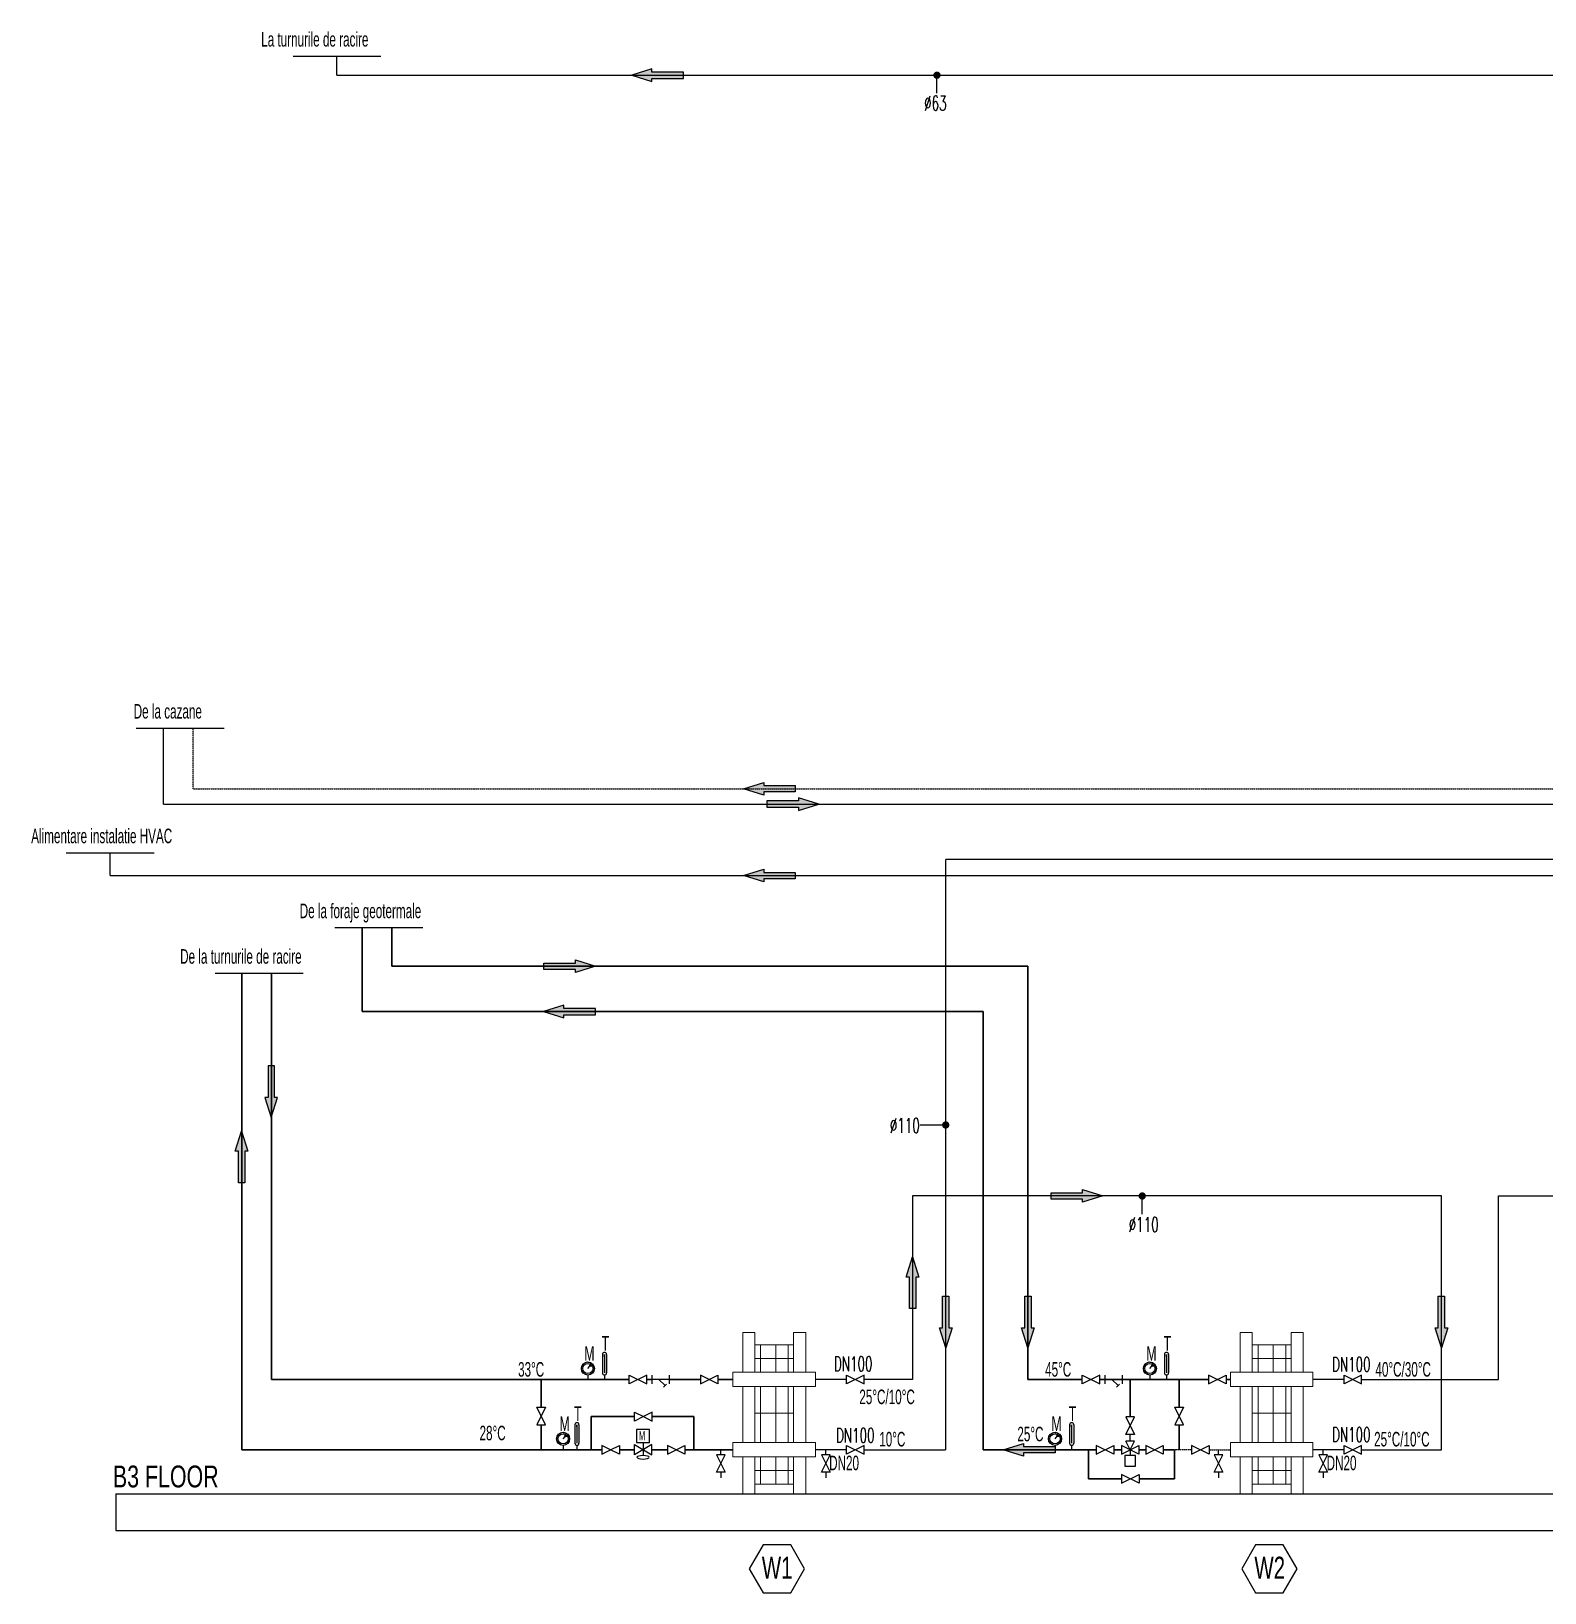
# Model space of a CAD drawing. Header units: inches. Extents: x -213476 to 33124, y -97366 to -68351.
# Drawn here: x -213476 to -205166, y -94996 to -86424 of the extents above; entities that cross this region are included whole.
import ezdxf
from ezdxf.enums import TextEntityAlignment as Align

# ---------------------------------------------------------------- set-up
doc = ezdxf.new("R2010")
doc.units = ezdxf.units.IN
doc.header["$MEASUREMENT"] = 0
doc.set_wipeout_variables(frame=1)
doc.linetypes.add('HIDDEN', pattern=[9.524999999999995, 6.349999999999998, -3.174999999999998])
doc.linetypes.add('SOGUKSU', pattern=[1.125, 0.75, -0.125, 0.125, -0.125])
for name, color, linetype in [('duvar', 3, 'Continuous'), ('KOT', 160, 'Continuous'), ('ok', 7, 'Continuous'), ('SOGUTMA-DAG.', 4, 'Continuous'), ('T-DAĞITIM', 30, 'Continuous'), ('T-ISICİHAZ', 8, 'Continuous'), ('T-NOT', 7, 'Continuous'), ('t-olc', 230, 'Continuous'), ('t-soguk', 161, 'Continuous'), ('t-sprinkler-cap', 7, 'Continuous'), ('t-temiz çap', 7, 'Continuous'), ('T-TOPLAM', 7, 'Continuous'), ('T-TOPLAM-ISITMA', 6, 'Continuous'), ('t-vana', 7, 'Continuous'), ('t-yumuşak su', 7, 'Continuous'), ('t-ısıtma dağıtım', 30, 'Continuous')]:
    doc.layers.add(name, color=color, linetype=linetype)
doc.layers.add('ISICIHAZ', color=1, linetype='Continuous', lineweight=0)
doc.layers.add('t-çap', color=2, linetype='Continuous', true_color=0xffff00)
doc.styles.add('ARIAL', font='wturkce.shx')
doc.styles.add('DOTEXT', font='wturkce.shx', dxfattribs={"width": 0.6, "height": 10})
doc.styles.add('not', font='WTURKCE.SHX', dxfattribs={"width": 0.6, "height": 10})
doc.styles.get("Standard").update_dxf_attribs({"font": 'arial.ttf'})
doc.styles.add('t-sihsemacap', font='txt.shx', dxfattribs={"width": 0.6, "height": 10})
doc.styles.add('t-temiz çap', font='wturkce.shx', dxfattribs={"width": 0.6, "height": 10})
doc.styles.add('T-TOPLAM', font='txt.shx', dxfattribs={"width": 0.6, "height": 10})
doc.linetypes.add('SOGUTMADONUS', pattern='A,1.5,-0.2,["//",Standard,S=0.1,R=0,X=-0.1,Y=-0.05],-0.2', length=1.9)
doc.linetypes.add('SOGUTMAGIDIS', pattern='A,1.5,-0.2,["/",Standard,S=0.1,R=0,X=-0.1,Y=-0.05],-0.1', length=1.8)
doc.linetypes.add('Yumusaksu', pattern='A,1.5,-0.15,["Ys",Standard,S=0.2,R=0,X=-0.05,Y=-0.05],-0.35', length=2)
pattern_1 = [(135, (185315.4768289588, 665508.4639653094), (-0.397747564417433, -0.397747564417433), [])]

# ---------------------------------------------------------------- blocks, each defined once
blk = doc.blocks.new('A$C4DAE4E04')
at = {"layer": 'ISICIHAZ', "color": 1, "linetype": 'Continuous'}
for p, q in [((13.69027345452923, 0), (0, 0)), ((0, 0), (0, -4.157343573053367)), ((13.69027345452923, 3.348855246440507), (13.69027345452923, -24.95417163218372)), ((13.69027345452923, 3.348855246440507), (18.58652380143758, 3.348855246440507)), ((18.58652380143758, -24.95417163218372), (18.58652380143758, 3.348855246440507)), ((37.8123268323252, 0), (18.58652380143758, 0)), ((37.8123268323252, 3.348855246440507), (42.70857717923354, 3.348855246440507)), ((37.8123268323252, 3.348855246440507), (37.8123268323252, -24.95417163218372)), ((42.70857717923354, -24.95417163218372), (42.70857717923354, 3.348855246440507)), ((55.40941960993223, 0), (42.70857717923354, 0)), ((55.40941960993223, -4.157343573053367), (55.40941960993223, 0)), ((13.69027345452923, -4.157343573053367), (0, -4.157343573053367)), ((4.319440396153368, -17.40281151141971), (4.319440396153368, -4.143456550780684)), ((37.8123268323252, -4.157343573053367), (18.58652380143758, -4.157343573053367)), ((55.40941960993223, -4.157343573053367), (42.70857717923354, -4.157343573053367)), ((52.07941023737658, -17.40281151141971), (52.07941023737658, -4.143456550780684)), ((0, -17.44797281257343), (13.69027345452923, -17.44797281257343)), ((0, -17.44797281257343), (0, -21.60518166515976)), ((18.58652380143758, -17.44797281257343), (37.8123268323252, -17.44797281257343)), ((42.70857717923354, -17.44797281257343), (55.40941960993223, -17.44797281257343)), ((55.40941960993223, -21.60518166515976), (55.40941960993223, -17.44797281257343)), ((0, -21.60518166515976), (13.69027345452923, -21.60518166515976)), ((13.69027345452923, -24.95417163218372), (18.58652380143758, -24.95417163218372)), ((18.58652380143758, -21.60518166515976), (37.8123268323252, -21.60518166515976)), ((37.8123268323252, -24.95417163218372), (42.70857717923354, -24.95417163218372)), ((42.70857717923354, -21.60518166515976), (55.40941960993223, -21.60518166515976))]:
    blk.add_line(p, q, dxfattribs=at)
at = {"layer": 'ISICIHAZ', "color": 7, "linetype": 'Continuous'}
for p, q in [((9.0048569253413, -17.44797281257343), (9.0048569253413, -4.157343573053367)), ((27.73886274883989, -17.44797281257343), (27.73886274883989, -4.157343573053367)), ((47.39399370830506, -17.44797281257343), (47.39399370830506, -4.157343573053367)), ((13.69027345452923, -5.988577618030831), (4.319440396153368, -5.988577618030831)), ((13.69027345452923, -10.26972943986766), (4.319440396153368, -10.26972943986766)), ((37.6303012346616, -5.988577618030831), (18.58652380143758, -5.988577618030831)), ((37.6303012346616, -10.26972943986766), (18.58652380143758, -10.26972943986766)), ((42.70857717923354, -5.988577618030831), (52.07941023737658, -5.988577618030831)), ((42.70857717923354, -10.26972943986766), (52.07941023737658, -10.26972943986766)), ((13.69027345452923, -15.49051743932068), (4.319440396153368, -15.49051743932068)), ((37.6303012346616, -15.49051743932068), (18.58652380143758, -15.49051743932068)), ((42.70857717923354, -15.49051743932068), (52.07941023737658, -15.49051743932068))]:
    blk.add_line(p, q, dxfattribs=at)
blk = doc.blocks.new('t-vana')
at = {"color": 7}
blk.add_wipeout([(6.021162284363528, 12.042324568927183), (3.984368390774762e-12, 12.042324568927206), (6.0211622843634816, 1.0952132576476896e-11), (3.938183112950355e-12, 1.0975229698543372e-11), (6.021162284363528, 12.042324568927183), (3.984368390774762e-12, 12.042324568927206)], dxfattribs=at).dxf.layer = 'T-ISICİHAZ'
at = {"layer": 't-vana'}
for p, q in [((6.021162284363527, 12.04232456891623), (0, 12.04232456891623)), ((0, 12.04232456891623), (6.021162284363527, 0)), ((0, 0), (6.021162284363527, 12.04232456891623)), ((6.021162284363527, 0), (0, 0))]:
    blk.add_line(p, q, dxfattribs=at)
blk = doc.blocks.new('A$C12F96355')
at = {"layer": 'ok', "ltscale": 100}
blk.add_hatch(color=256, dxfattribs=at).paths.add_polyline_path([(-16.435489900643, 1), (-16.435489900643, -0.9999999999126883), (-6.4193074326904, -0.999999999970896), (-6.4193074326904, -2.01010607383796), (-2.91038e-11, 8.73115e-11), (-6.4193074326904, 2.010106073867063), (-6.4193074326904, 1)])
blk.add_lwpolyline([(-6.4193074326904, -0.999999999970896), (-16.435489900643, -0.999999999970896), (-16.435489900643, 1), (-6.4193074326904, 1), (-6.4193074326904, 2.010106073867063), (-2.91038e-11, 8.73115e-11), (-6.4193074326904, -2.01010607383796), (-6.4193074326904, -0.999999999970896), (-16.435489900643, -0.9999999999126883)], dxfattribs=at)
blk = doc.blocks.new('IVN80')
at = {"layer": 'T-TOPLAM-ISITMA', "color": 132}
for p, q in [((-3.010581142183582, 6.02116228446539), (3.010581142179944, 6.02116228446539)), ((-1.818989403545856e-12, 7.275957614183426e-12), (-3.010581142183582, 6.02116228446539)), ((-1.818989403545856e-12, 7.275957614183426e-12), (-3.010581142183582, -6.021162284450838)), ((3.010581142179944, 6.02116228446539), (-1.818989403545856e-12, 7.275957614183426e-12)), ((3.010581142179944, -6.021162284450838), (-1.818989403545856e-12, 7.275957614183426e-12)), ((-3.010581142183582, -6.021162284450838), (3.010581142179944, -6.021162284450838))]:
    blk.add_line(p, q, dxfattribs=at)
blk = doc.blocks.new('KOMV65')
at = {"layer": 't-vana', "color": 7}
for p, q in [((-5.976562499861757, 3.51562499969441), (5.976562499847205, -3.51562499969441)), ((-5.976562499861757, -3.51562499969441), (-5.976562499861757, 3.51562499969441)), ((5.976562499847205, 3.51562499969441), (-5.976562499861757, -3.51562499969441)), ((8.36735125631094e-10, 5.069869844366622), (8.36735125631094e-10, -3.986439795386104)), ((5.976562499847205, -3.51562499969441), (5.976562499847205, 3.51562499969441))]:
    blk.add_line(p, q, dxfattribs=at)
blk.add_lwpolyline([(4.42389886444289, 13.9176675721028), (-4.423898863584327, 13.9176675721028), (-4.423898863584327, 5.069869844366622), (4.42389886444289, 5.069869844366622)], close=True, dxfattribs=at)
at = {"layer": 't-vana', "color": 7, "extrusion": (0, 0, -1)}
blk.add_ellipse((-0.03411360221070936, -5.190619431014056), major_axis=(4.216702318874013, 8.142288218731306e-12), ratio=0.2855831294783344, dxfattribs=at)
at = {"layer": 't-vana', "color": 7, "style": 'not', "text_generation_flag": 4, "width": 0.5999999999985448}
blk.add_text('M', height=6.25, rotation=180, dxfattribs=at).set_placement((1.46847114245611, 6.559927470261755))
blk = doc.blocks.new('IVN65')
at = {"layer": 'T-TOPLAM-ISITMA', "color": 132}
for p, q in [((-3.010581142174487, 6.021162284458114), (3.010581142189039, 6.021162284458114)), ((7.275957614183426e-12, 0), (-3.010581142174487, 6.021162284458114)), ((7.275957614183426e-12, 0), (-3.010581142174487, -6.021162284458114)), ((3.010581142189039, 6.021162284458114), (7.275957614183426e-12, 0)), ((3.010581142189039, -6.021162284458114), (7.275957614183426e-12, 0)), ((-3.010581142174487, -6.021162284458114), (3.010581142189039, -6.021162284458114))]:
    blk.add_line(p, q, dxfattribs=at)
blk = doc.blocks.new('MAN')
at = {"layer": 'T-ISICİHAZ'}
h = blk.add_hatch(dxfattribs=at)
h.set_pattern_fill('ANSI31', scale=0.5625, angle=90, style=0)
h.set_pattern_definition([(135, (0, 0), (-0.04971844555217913, -0.04971844555217912), [])])
h.paths.add_polyline_path([(2.214534024008572, 2.710981694210204), (2.173327106399483, 1.4778506924049), (1.593877764883473, 1.951188555482076)])
h.paths.add_polyline_path([(2.214534024008572, 2.710981694210204), (1.593877764883473, 1.951188555482076), (1.014428423367463, 2.424526418559253)])
at = {"layer": 'T-ISICİHAZ', "color": 7}
for p, q in [((-9.094947017729282e-13, -1.455191522836685e-11), (1.593877764883473, 1.951188555482076)), ((2.214534024008572, 2.710981694210204), (1.014428423367463, 2.424526418559253)), ((2.173327106399483, 1.4778506924049), (1.014428423367463, 2.424526418559253)), ((2.214534024008572, 2.710981694210204), (2.173327106399483, 1.4778506924049)), ((-9.094947017729282e-13, -4.5), (-9.094947017729282e-13, -7.46757633620291))]:
    blk.add_line(p, q, dxfattribs=at)
for radius in [4.5, 3.500511775459561]:
    blk.add_circle((-9.094947017729282e-13, 0), radius, dxfattribs=at)
at = {"layer": 'T-TOPLAM', "color": 7}
for p, q in [((-4.000255887746789, 0), (-4.500000000000909, 0)), ((-3.654415595695355, 1.627050651208265), (-4.110954559409038, 1.830314893828472)), ((-2.67669364780977, 2.972769463522127), (-3.011087728665188, 3.344151714598411)), ((-1.236147051212356, 3.804469428810989), (-1.390576474718728, 4.279754323273664)), ((0.4181406005509416, 3.978342067392077), (0.4703780845729852, 4.47534852908575)), ((2.000127943755615, 3.464323220367078), (2.249999999882675, 3.897114316991065)), ((3.236274994908854, 2.351291416169261), (3.640576474484078, 2.64503363527183)), ((3.912840698786567, 0.8316999653179664), (4.401664203148357, 0.9356026086752536)), ((-3.654415595695355, -1.627050651193713), (-4.110954559409038, -1.83031489381392)), ((-2.67669364780977, -2.972769463522127), (-3.011087728665188, -3.344151714583859)), ((2.000127943755615, -3.464323220367078), (2.249999999882675, -3.897114316961961)), ((3.236274994850646, -2.351291416183813), (3.640576474484078, -2.645033635286381)), ((3.912840698844775, -0.8316999653034145), (4.401664203148357, -0.9356026086607017))]:
    blk.add_line(p, q, dxfattribs=at)
at = {"layer": 'T-ISICİHAZ', "color": 7, "width": 0.6}
blk.add_text('M', height=10, dxfattribs=at).set_placement((-2.436968013761543, 5.357366436015582))
blk = doc.blocks.new('TER')
at = {"layer": 'T-ISICİHAZ', "color": 7}
for p, q in [((-1.395853149239429, 6.357086344520212), (-1.395853149239429, -6.357086344520212)), ((-4.547473508864641e-13, 6.357086344520212), (-4.547473508864641e-13, -6.357086344520212)), ((0.0004498347402659419, 6.272325109384838), (-4.547473508864641e-13, 6.27231707975443)), ((0.0004498347402659419, 4.969121933027054), (0.0004498347402659419, 6.272325109384838)), ((1.395853149354934, 6.357086344520212), (1.395853149354934, -6.357086344520212)), ((-0.00979274703468036, -7.752905142391683), (-0.009792747092888021, -10.80702337443654))]:
    blk.add_line(p, q, dxfattribs=at)
for centre, start, end in [((-4.547473508864641e-13, 6.357086344520212), 0, 180), ((-4.547473508864641e-13, -6.357086344520212), 180, 0)]:
    blk.add_arc(centre, 1.395853149297182, start, end, dxfattribs=at)
at = {"layer": 'T-ISICİHAZ', "color": 7, "width": 0.6}
blk.add_text('T', height=10, dxfattribs=at).set_placement((-1.970875050640188, 9.01635922958667))

msp = doc.modelspace()

# ---------------------------------------------------------------- hatches: boundary and pattern name
at = {"layer": 'T-ISICİHAZ'}
h = msp.add_hatch(dxfattribs=at)
h.set_pattern_fill('ANSI31', scale=4.5, angle=90, style=0)
h.set_pattern_definition([(135, (186207.9768289588, 665508.4639653094), (-0.397747564417433, -0.397747564417433), [])])
h.paths.add_polyline_path([(-210401.8758420976, -93743.80910006666), (-210402.2054974385, -93753.67414808122), (-210406.8410921706, -93749.88744517637)])
h.paths.add_polyline_path([(-210401.8758420976, -93743.80910006666), (-210406.8410921706, -93749.88744517637), (-210411.4766869028, -93746.10074227198)])
h = msp.add_hatch(dxfattribs=at)
h.set_pattern_fill('ANSI31', scale=4.5, angle=90, style=0)
h.set_pattern_definition(pattern_1)
h.paths.add_polyline_path([(-207316.573856005, -93743.80910006666), (-207316.9035113459, -93753.67414808122), (-207321.539106078, -93749.88744517637)])
h.paths.add_polyline_path([(-207316.573856005, -93743.80910006666), (-207321.539106078, -93749.88744517637), (-207326.1747008101, -93746.10074227198)])
h = msp.add_hatch(dxfattribs=at)
h.set_pattern_fill('ANSI31', scale=4.5, angle=90, style=0)
h.set_pattern_definition(pattern_1)
h.paths.add_polyline_path([(-207837.5327014588, -94129.76195411012), (-207837.8623567997, -94139.62700212467), (-207842.4979515318, -94135.84029921982)])
h.paths.add_polyline_path([(-207837.5327014588, -94129.76195411012), (-207842.4979515318, -94135.84029921982), (-207847.1335462639, -94132.05359631544)])

# ---------------------------------------------------------------- linework, layer by layer
at = {"layer": 'duvar', "color": 3, "lineweight": -3}
for p, q in [((-213010.6687218299, -94453.57390002103), (-213010.6687218299, -94653.57390002103)), ((-213010.6687218299, -94453.573900021), (-13803.27332735228, -94453.57390002089)), ((-213010.6687218299, -94653.57390002115), (-13803.27332735227, -94653.57390002173))]:
    msp.add_line(p, q, dxfattribs=at)
at = {"layer": 'SOGUTMA-DAG.', "color": 6, "linetype": 'SOGUTMADONUS', "lineweight": 30}
for p, q in [((-211659.2675330362, -91805.80661815661), (-211659.2675330362, -91346.99999999997)), ((-212320.2675330362, -94211.19041835458), (-212320.2675330362, -91596.99999999997)), ((-211659.2675330362, -91805.80661815661), (-208250.0550746728, -91805.80661815661)), ((-208250.0550746728, -94211.19041835458), (-208250.0550746728, -91805.80661815661)), ((-209973.7129583375, -93825.23756430985), (-209801.9681843329, -93825.23756430985)), ((-207192.1076189867, -93825.23756430985), (-207150.7155236483, -93825.23756430985)), ((-210400.9248557925, -94211.19041835458), (-210400.9248557925, -94029.37958591839)), ((-210163.174231703, -94029.37958591839), (-210400.9248557925, -94029.37958591839)), ((-209837.746292967, -94029.37958591839), (-210066.8356351509, -94029.37958591839)), ((-209837.746292967, -94211.19041835458), (-209837.746292967, -94029.37958591839)), ((-210342.8690886168, -94211.19041835458), (-212320.2675330362, -94211.19041835458)), ((-210246.5304920647, -94211.19041835458), (-210164.4254859701, -94211.19041835458)), ((-210068.800485972, -94211.19041835458), (-209983.1984489054, -94211.19041835458)), ((-207671.6279389586, -94211.19041835458), (-208250.0550746728, -94211.19041835458)), ((-207671.6279389586, -94211.19041835342), (-207671.6279389586, -94370.82937536773)), ((-207490.6621188706, -94211.19041835458), (-207532.054214209, -94211.19041835458)), ((-207357.3430822759, -94211.19041835458), (-207394.3235223193, -94211.19041835458)), ((-207199.6581116347, -94370.82937536773), (-207199.6581116347, -94211.19041835458)), ((-207671.6279389586, -94370.82937536773), (-207493.5286120874, -94370.82937536773)), ((-207393.5286120874, -94370.82937536773), (-207199.6581116347, -94370.82937536773))]:
    msp.add_line(p, q, dxfattribs=at)
at = {"layer": 'SOGUTMA-DAG.', "color": 6, "linetype": 'SOGUTMAGIDIS', "lineweight": 30}
for p, q in [((-211495.7478556541, -91557.48707750358), (-211495.7478556541, -91346.99999999999)), ((-212156.7478556541, -93825.23756430985), (-212156.7478556541, -91596.99999999997)), ((-211495.7478556541, -91557.4870775036), (-208003.6198897208, -91557.48707750358)), ((-208003.6198897208, -93825.23756430985), (-208003.6198897208, -91557.48707750358)), ((-210192.987418181, -93825.23756430985), (-212156.7478556541, -93825.23756430985)), ((-210675.570040132, -93825.23756430985), (-210675.570040132, -94211.19041835342)), ((-206892.1343440271, -93825.23756430985), (-208003.6198897208, -93825.23756430985)), ((-207173.1289034564, -93825.23756430985), (-207173.1289034564, -94211.19041835342))]:
    msp.add_line(p, q, dxfattribs=at)
at = {"layer": 'T-DAĞITIM', "ltscale": 0.05}
for q in [(-212749.7183777468, -90251.25646124817), (-169772.4897566549, -90667.02933517445)]:
    msp.add_line((-212749.7183777468, -90667.0691511361), q, dxfattribs=at)
at = {"layer": 'T-DAĞITIM', "linetype": 'HIDDEN', "lineweight": -3, "ltscale": 0.05}
for q in [(-212586.1987003647, -90251.25646124818), (-169772.4897566549, -90582.97602147341)]:
    msp.add_line((-212586.1987003647, -90582.97602147341), q, dxfattribs=at)
at = {"layer": 'T-DAĞITIM', "color": 6, "ltscale": 0.05}
for p, q in [((-205733.937335507, -92818.21253260388), (-208637.0665191208, -92818.21253260388)), ((-208637.0665191208, -92818.21253260388), (-208637.0665191208, -93825.23756430985)), ((-205733.9373355071, -94211.19041835458), (-205733.9373355071, -92818.21253260388)), ((-205419.6941960364, -93825.23756430985), (-205419.6941960364, -92818.21253260388)), ((-208999.3263948034, -93825.23756430985), (-209170.2609396504, -93825.23756430985)), ((-206268.3513691221, -93825.23756430985), (-206439.2859139691, -93825.23756430985))]:
    msp.add_line(p, q, dxfattribs=at)
at = {"layer": 'T-DAĞITIM', "ltscale": 0.1}
msp.add_line((-207442.492820595, -94164.24180016154), (-207442.492820595, -94127.16284190305), dxfattribs=at)
at = {"layer": 'T-DAĞITIM', "color": 6, "linetype": 'HIDDEN', "lineweight": -3, "ltscale": 0.05}
msp.add_line((-207106.0762755668, -94211.19041835458), (-207199.6581116347, -94211.19041835458), dxfattribs=at)
at = {"layer": 'T-DAĞITIM', "color": 6, "ltscale": 0.05}
msp.add_lwpolyline([(-205419.6941960364, -92818.21253260388), (-202013.3716918188, -92818.21253260388)], dxfattribs=at)
at = {"layer": 'T-ISICİHAZ', "color": 7}
for p, q in [((-210339.4258134602, -93687.92468655843), (-210339.4258134602, -93789.63806807098)), ((-210328.2589882663, -93687.92468655843), (-210328.2589882663, -93789.63806807098)), ((-210328.2553895884, -93688.60277643928), (-210328.2589882663, -93688.60284067632)), ((-210328.2553895884, -93699.02840185014), (-210328.2553895884, -93688.60277643928)), ((-210317.0921630714, -93687.92468655843), (-210317.0921630714, -93789.63806807098)), ((-207254.1238273676, -93687.92468655843), (-207254.1238273676, -93789.63806807098)), ((-207242.9570021736, -93687.92468655843), (-207242.9570021736, -93789.63806807098)), ((-207242.9534034957, -93688.60277643928), (-207242.9570021736, -93688.60284067632)), ((-207242.9534034957, -93699.02840185014), (-207242.9534034957, -93688.60277643928)), ((-207231.7901769788, -93687.92468655843), (-207231.7901769788, -93789.63806807098)), ((-210419.5921142906, -93765.49695362046), (-210401.8758420976, -93743.80910006666)), ((-210401.8758420976, -93743.80910006666), (-210411.4766869028, -93746.10074227198)), ((-210402.2054974385, -93753.67414808122), (-210411.4766869028, -93746.10074227198)), ((-210401.8758420976, -93743.80910006666), (-210402.2054974385, -93753.67414808122)), ((-207334.290128198, -93765.49695362046), (-207316.573856005, -93743.80910006666)), ((-207316.573856005, -93743.80910006666), (-207326.1747008101, -93746.10074227198)), ((-207316.9035113459, -93753.67414808122), (-207326.1747008101, -93746.10074227198)), ((-207316.573856005, -93743.80910006666), (-207316.9035113459, -93753.67414808122)), ((-210419.5921142906, -93801.49695362046), (-210419.5921142906, -93825.23756430985)), ((-210328.337330243, -93800.80461845396), (-210328.337330243, -93825.23756430985)), ((-207334.290128198, -93801.49695362046), (-207334.290128198, -93825.23756430985)), ((-207243.0353441504, -93800.80461845396), (-207243.0353441504, -93825.23756430985)), ((-207775.0826728214, -94073.87754060188), (-207775.0826728214, -94175.59092211444)), ((-207763.9158476274, -94073.87754060188), (-207763.9158476274, -94175.59092211444)), ((-207763.9122489495, -94074.55563048273), (-207763.9158476274, -94074.55569471978)), ((-207763.9122489495, -94084.9812558936), (-207763.9122489495, -94074.55563048273)), ((-207752.7490224326, -94073.87754060188), (-207752.7490224326, -94175.59092211444)), ((-207855.2489736518, -94151.44980766391), (-207837.5327014588, -94129.76195411012)), ((-207855.2489736518, -94187.44980766391), (-207855.2489736518, -94211.1904183533)), ((-207837.5327014588, -94129.76195411012), (-207847.1335462639, -94132.05359631544)), ((-207837.8623567997, -94139.62700212467), (-207847.1335462639, -94132.05359631544)), ((-207837.5327014588, -94129.76195411012), (-207837.8623567997, -94139.62700212467)), ((-207763.9941896042, -94186.75747249741), (-207763.9941896042, -94211.1904183533)), ((-209689.1961567633, -94238.51828101592), (-209689.1961567633, -94211.19041835458)), ((-209113.8000300052, -94238.51828101592), (-209113.8000300052, -94211.19041835458)), ((-206958.221131082, -94238.51828101592), (-206958.221131082, -94211.19041835458)), ((-206382.825004324, -94238.51828101592), (-206382.825004324, -94211.19041835458)), ((-209689.1961567633, -94334.85687756713), (-209689.1961567633, -94366.11264860712)), ((-209113.8000300052, -94334.85687756713), (-209113.8000300052, -94366.11264860712)), ((-206958.221131082, -94334.85687756713), (-206958.221131082, -94366.11264860712)), ((-206382.825004324, -94334.85687756713), (-206382.825004324, -94366.11264860712))]:
    msp.add_line(p, q, dxfattribs=at)
at = {"layer": 'T-ISICİHAZ', "color": 4}
for points in [[(-209458.0024734774, -94996.2745906167), (-209306.3321590453, -94996.2745906167), (-209230.4970018297, -94864.92424531898), (-209306.3321590453, -94733.57390002173), (-209458.0024734774, -94733.57390002173), (-209533.837630693, -94864.92424531898)], [(-206753.8349079121, -94996.2745906167), (-206602.16459348, -94996.2745906167), (-206526.3294362644, -94864.92424531898), (-206602.16459348, -94733.57390002173), (-206753.8349079121, -94733.57390002173), (-206829.6700651277, -94864.92424531898)]]:
    msp.add_lwpolyline(points, close=True, dxfattribs=at)
at = {"layer": 'T-ISICİHAZ', "color": 7}
for centre, radius in [((-210419.5921142906, -93765.49695362046), 36), ((-210419.5921142906, -93765.49695362046), 28.00409420367649), ((-207334.290128198, -93765.49695362046), 36), ((-207334.290128198, -93765.49695362046), 28.00409420367649), ((-207855.2489736518, -94151.44980766391), 36), ((-207855.2489736518, -94151.44980766391), 28.00409420367649)]:
    msp.add_circle(centre, radius, dxfattribs=at)
for centre, start, end in [((-210328.2589882663, -93687.92468655843), 0, 180), ((-207242.9570021736, -93687.92468655843), 0, 180), ((-210328.2589882663, -93789.63806807098), 180, 0), ((-207242.9570021736, -93789.63806807098), 180, 0), ((-207763.9158476274, -94073.87754060188), 0, 180), ((-207763.9158476274, -94175.59092211444), 180, 0)]:
    msp.add_arc(centre, 11.16682519437745, start, end, dxfattribs=at)
at = {"layer": 't-olc', "color": 7}
for p, q in [((-211555.5780717301, -86562.5), (-212038.4624113853, -86562.5)), ((-212416.508674883, -90251.25646124818), (-212899.3930145382, -90251.25646124818)), ((-212800.1685789336, -90935.5), (-213283.0529185887, -90935.5)), ((-211326.0578301724, -91346.99999999997), (-211808.9421698276, -91346.99999999997)), ((-211982.5578301724, -91596.99999999997), (-212465.4421698276, -91596.99999999997))]:
    msp.add_line(p, q, dxfattribs=at)
at = {"layer": 't-soguk', "linetype": 'SOGUKSU'}
for p, q in [((-169772.4897566549, -90970.32218063634), (-208455.2740670156, -90970.28752339864)), ((-208455.2740670156, -94211.19041835458), (-208455.2740670156, -90970.28752339864)), ((-208999.3263948034, -94211.19041835458), (-209170.2609396504, -94211.19041835458))]:
    msp.add_line(p, q, dxfattribs=at)
at = {"layer": 't-sprinkler-cap', "color": 7}
msp.add_line((-206268.3513691221, -94211.19041835458), (-206439.2859139691, -94211.19041835458), dxfattribs=at)
at = {"layer": 't-temiz çap', "color": 7}
for p, q in [((-208595.8076916532, -92428.43527582288), (-208455.2740670156, -92428.43527582288)), ((-207376.4834523101, -92917.29447307391), (-207376.4834523101, -92818.21253260388))]:
    msp.add_line(p, q, dxfattribs=at)
at = {"layer": 't-temiz çap', "color": 7, "const_width": 20}
for points in [[(-208465.2740670156, -92428.43527582288, 1), (-208445.2740670156, -92428.43527582288, 1)], [(-207386.4834523101, -92818.21253260388, 1), (-207366.4834523101, -92818.21253260388, 1)]]:
    msp.add_lwpolyline(points, format="xyb", close=True, dxfattribs=at)
at = {"layer": 'T-TOPLAM', "color": 7}
for p, q in [((-210451.5941613926, -93765.49695362046), (-210455.5921142906, -93765.49695362046)), ((-210448.8274390562, -93752.48054841103), (-210452.4797507659, -93750.85443447006)), ((-210441.0056634726, -93741.71479791251), (-210443.6808161199, -93738.74373990379)), ((-210429.4812907003, -93735.0611981902), (-210430.7167260884, -93731.2589190345)), ((-210416.2469894862, -93733.67021708132), (-210415.8290896131, -93729.69416538754)), ((-210403.5910907401, -93737.78236785752), (-210401.5921142916, -93734.32003908453)), ((-210393.7019143314, -93746.68662229122), (-210390.4675024938, -93744.3366845384)), ((-210388.2893886999, -93758.84335389768), (-210384.3788006654, -93758.01213275117)), ((-210388.2893886999, -93772.15055334277), (-210384.3788006645, -93772.98177448974)), ((-207366.2921753, -93765.49695362046), (-207370.290128198, -93765.49695362046)), ((-207363.5254529635, -93752.48054841103), (-207367.1777646733, -93750.85443447006)), ((-207355.70367738, -93741.71479791251), (-207358.3788300273, -93738.74373990379)), ((-207344.1793046077, -93735.0611981902), (-207345.4147399957, -93731.2589190345)), ((-207330.9450033936, -93733.67021708132), (-207330.5271035205, -93729.69416538754)), ((-207318.2891046475, -93737.78236785752), (-207316.2901281989, -93734.32003908453)), ((-207308.3999282387, -93746.68662229122), (-207305.1655164012, -93744.3366845384)), ((-207302.9874026072, -93758.84335389768), (-207299.0768145728, -93758.01213275117)), ((-207302.9874026072, -93772.15055334277), (-207299.0768145719, -93772.98177448974)), ((-210448.8274390562, -93778.51335882989), (-210452.4797507659, -93780.13947277085)), ((-210441.0056634726, -93789.2791093284), (-210443.6808161199, -93792.25016733713)), ((-210429.4812907003, -93795.93270905118), (-210430.7167260884, -93799.73498820642)), ((-210416.2469894862, -93797.3236901596), (-210415.8290896131, -93801.29974185338)), ((-210403.5910907401, -93793.2115393834), (-210401.5921142916, -93796.67386815639)), ((-210393.7019143314, -93784.3072849497), (-210390.4675024938, -93786.65722270252)), ((-207363.5254529635, -93778.51335882989), (-207367.1777646733, -93780.13947277085)), ((-207355.70367738, -93789.2791093284), (-207358.3788300273, -93792.25016733713)), ((-207344.1793046077, -93795.93270905118), (-207345.4147399957, -93799.73498820642)), ((-207330.9450033936, -93797.3236901596), (-207330.5271035205, -93801.29974185338)), ((-207318.2891046475, -93793.2115393834), (-207316.2901281989, -93796.67386815639)), ((-207308.3999282387, -93784.3072849497), (-207305.1655164012, -93786.65722270252)), ((-207865.1381500615, -94121.01405223366), (-207866.3735854495, -94117.21177307796)), ((-207851.9038488474, -94119.62307112478), (-207851.4859489743, -94115.647019431)), ((-207887.2510207538, -94151.44980766391), (-207891.2489736518, -94151.44980766391)), ((-207884.4842984173, -94138.43340245448), (-207888.1366101271, -94136.80728851352)), ((-207884.4842984173, -94164.46621287335), (-207888.1366101271, -94166.09232681431)), ((-207876.6625228338, -94127.66765195597), (-207879.3376754811, -94124.69659394724)), ((-207876.6625228338, -94175.23196337186), (-207879.3376754811, -94178.20302138058)), ((-207865.1381500615, -94181.88556309463), (-207866.3735854495, -94185.68784224987)), ((-207851.9038488474, -94183.27654420305), (-207851.4859489743, -94187.25259589683)), ((-207839.2479501013, -94123.73522190098), (-207837.2489736527, -94120.27289312799)), ((-207839.2479501013, -94179.16439342685), (-207837.2489736527, -94182.62672219984)), ((-207829.3587736925, -94132.63947633468), (-207826.124361855, -94130.28953858186)), ((-207829.3587736925, -94170.26013899315), (-207826.124361855, -94172.61007674597)), ((-207823.946248061, -94144.79620794114), (-207820.0356600266, -94143.96498679463)), ((-207823.946248061, -94158.10340738622), (-207820.0356600257, -94158.9346285332))]:
    msp.add_line(p, q, dxfattribs=at)
at = {"layer": 't-vana'}
for p, q in [((-210029.9148726023, -93825.23756430985), (-209996.2218810453, -93858.93055586645)), ((-210004.6451289344, -93867.35380375606), (-209987.7986331556, -93850.50730797776)), ((-209973.7129583375, -93801.41302150057), (-209973.7129583375, -93849.06210711913)), ((-207542.6780812974, -93825.23756430985), (-207508.9850897404, -93858.93055586645)), ((-207517.4083376295, -93867.35380375606), (-207500.5618418508, -93850.50730797776)), ((-207486.4761670326, -93801.41302150057), (-207486.4761670326, -93849.06210711913))]:
    msp.add_line(p, q, dxfattribs=at)
at = {"layer": 't-yumuşak su', "color": 52, "linetype": 'Yumusaksu', "ltscale": 0.7}
for p, q in [((-211797.0202415577, -86665.83672855375), (-211797.0202415577, -86562.50000000001)), ((-211797.0202415576, -86665.83672855387, -0.001414718360745232), (-138070.3132600326, -86665.83672855387, -0.001414718360745232)), ((-213041.6107487612, -91059.58911684493), (-213041.6107487612, -90935.5)), ((-213041.6107487612, -91059.58911684493), (-169772.4897566549, -91059.59265360248))]:
    msp.add_line(p, q, dxfattribs=at)
at = {"layer": 't-çap', "color": 7}
msp.add_line((-208503.2412505351, -86764.98384917295), (-208503.2412505351, -86665.83672855387), dxfattribs=at)
at = {"layer": 't-çap', "color": 7, "const_width": 20}
msp.add_lwpolyline([(-208513.2412505351, -86665.83672855387, 1), (-208493.2412505351, -86665.83672855387, 1)], format="xyb", close=True, dxfattribs=at)

# ---------------------------------------------------------------- block references
at = {"layer": 'ok', "color": 0, "ltscale": 100, "yscale": 17.27999999979511}
for p, xscale, zscale in [((-210178.8253752716, -86665.83672855527, -0.001414718360745232), -17.28000000026077, 17.28), ((-210376.9547401603, -91557.4870775036), 17.27999999979511, 17.27999999979511), ((-210662.5521096847, -91805.82293549359), -17.27999999979511, 17.28), ((-207592.7198802866, -92818.2125326054), 17.27999999979511, 17.27999999979511)]:
    msp.add_blockref('A$C12F96355', p, dxfattribs=dict(at, xscale=xscale, zscale=zscale))
for p, xscale, zscale, rotation in [((-209565.0234753535, -90582.97602147341), 17.27999999979511, 17.27999999979511, 180), ((-209152.4261058291, -90667.04950116039), -17.27999999979511, 17.28, 180), ((-209565.0235143112, -91059.58940101633), 17.27999999979511, 17.27999999979511, 180), ((-212157.5790109888, -92387.69170325203), -17.27999999979511, 17.28, 89.99999999999993), ((-212321.0986883724, -92461.91976027796), 17.27999999979511, 17.27999999979511, 89.99999999999999), ((-208637.0665191208, -93152.63875996263), 17.27999999979511, 17.27999999979511, 89.99999999999999), ((-208455.2740670156, -93652.63875996252), 17.27999999979511, 17.27999999979511, 270), ((-208003.6198897208, -93652.63875996252), 17.27999999979511, 17.27999999979511, 270), ((-205733.9373355101, -93652.63875996252), 17.27999999979511, 17.27999999979511, 270), ((-208139.2542391315, -94211.19041835307), 17.27999999979511, 17.27999999979511, 180)]:
    msp.add_blockref('A$C12F96355', p, dxfattribs=dict(at, xscale=xscale, zscale=zscale, rotation=rotation))
at = {"layer": 'T-DAĞITIM', "xscale": 16, "yscale": 16, "zscale": 16, "rotation": 270}
for p in [(-209223.8426235934, -93567.02318626211), (-206492.8675979121, -93567.02318626211)]:
    msp.add_blockref('A$C4DAE4E04', p, dxfattribs=at)
at = {"layer": 't-ısıtma dağıtım', "color": 230, "lineweight": -3, "xscale": 8, "yscale": 8, "zscale": 8}
for name, p in [('MAN', (-210555.8265014278, -94151.44980766659)), ('TER', (-210479.6820495088, -94124.73423135921)), ('KOMV65', (-210116.6129859699, -94211.19041835458))]:
    msp.add_blockref(name, p, dxfattribs=at)
for name, p, rotation in [('IVN80', (-210115.0049334265, -94029.37958591839), 90), ('IVN65', (-210294.6997903403, -94211.19041835458), 270), ('IVN65', (-209935.0291506288, -94211.19041835458), 270)]:
    msp.add_blockref(name, p, dxfattribs=dict(at, rotation=rotation))

# ---------------------------------------------------------------- texts
at = {"layer": 'KOT', "color": 1, "width": 0.7}
msp.add_text('B3 FLOOR', height=120, dxfattribs=at).set_placement((-213027.2212183781, -94417.97523258941))
at = {"layer": 'T-ISICİHAZ', "color": 7, "width": 0.6}
for s, p in [('T', (-210344.0259886714, -93666.6505034779)), ('T', (-207258.7240025788, -93666.6505034779)), ('M', (-210439.0878583998, -93722.63802213257)), ('M', (-207353.7858723071, -93722.63802213257)), ('M', (-207874.7447177609, -94108.59087617602)), ('T', (-207779.6828480326, -94052.60335752135))]:
    msp.add_text(s, height=80, dxfattribs=at).set_placement(p)
at = {"layer": 'T-ISICİHAZ', "color": 7, "style": 'ARIAL', "width": 0.7}
for s, p in [('W1', (-209380.5594228377, -94918.39703313971)), ('W2', (-206676.3918572724, -94918.39703313971))]:
    msp.add_text(s, height=120, dxfattribs=at).set_placement(p, align=Align.CENTER)
at = {"layer": 'T-NOT', "color": 7, "style": 'DOTEXT', "width": 0.6}
for s, p in [('La turnurile de racire', (-212213.1856547872, -86508.71065515903)), ('De la cazane', (-212913.1162579402, -90197.4671164072)), ('Alimentare instalatie HVAC', (-213475.7761619907, -90881.71065515903)), ('De la foraje geotermale', (-212001.6654132296, -91293.210655159)), ('De la turnurile de racire', (-212658.1654132296, -91543.210655159))]:
    msp.add_text(s, height=80, dxfattribs=at).set_placement(p)
at = {"layer": 'T-NOT', "color": 6, "style": 'not', "width": 0.6}
for s, p in [('33%%DC', (-210802.9831010945, -93809.90455241583)), ('45%%DC', (-207909.4567005289, -93809.90455241583)), ('40%%DC/30%%DC', (-206096.1753302382, -93809.90455241583)), ('28%%DC', (-211014.5425845506, -94159.40087033552)), ('10%%DC', (-208820.1535200484, -94193.22221137106)), ('25%%DC', (-208061.8885559774, -94164.93389046169)), ('25%%DC/10%%DC', (-206103.308082834, -94193.22221137106))]:
    msp.add_text(s, height=80, dxfattribs=at).set_placement(p)
at = {"layer": 't-temiz çap', "color": 7, "ltscale": 0.5, "style": 't-sihsemacap', "width": 0.6}
msp.add_text('%%C63', height=80, dxfattribs=at).set_placement((-208573.6940274969, -86818.8315263869), align=Align.MIDDLE_LEFT)
at = {"layer": 't-temiz çap', "color": 7, "style": 'T-TOPLAM', "width": 0.6}
for p in [(-208761.9774263763, -92470.85413215519), (-207450.7531012935, -93014.87650930241)]:
    msp.add_text('%%C110', height=80, dxfattribs=at).set_placement(p)

# ---------------------------------------------------------------- next in the draw order: block references
at = {"layer": 't-vana', "yscale": 8, "zscale": 8}
for p, xscale, rotation in [((-210096.6488216297, -93801.1529151724), -8, 89.99999999999977), ((-209705.6295877816, -93849.32221344614), 8, 90.00000000000001), ((-208902.987798252, -93801.1529151724), -8, 89.99999999999977), ((-207609.4120303248, -93801.1529151724), -8, 89.99999999999977), ((-206916.1240860873, -93849.32221344614), 8, 90.00000000000001), ((-206172.0127725708, -93801.1529151724), -8, 89.99999999999977), ((-210651.4853909945, -93977.43794198125), 8, 180), ((-207466.5774697324, -94030.82424535172), -8, 180), ((-207149.0442543189, -93977.43794198125), 8, 180), ((-208902.987798252, -94187.10576921713), -8, 89.99999999999977), ((-207628.3928107604, -94235.27506749087), -8, 270), ((-207357.3430822759, -94235.27506749204), -8, 270), ((-206172.0127725708, -94187.10576921713), -8, 89.99999999999977), ((-209713.2808059024, -94238.51828101452), -8, 180), ((-209137.8846791443, -94238.51828101452), -8, 180), ((-206982.3057802211, -94238.51828101452), -8, 180), ((-206406.9096534631, -94238.51828101452), -8, 180), ((-207489.8672086387, -94394.91402450518), -8, 270)]:
    msp.add_blockref('t-vana', p, dxfattribs=dict(at, xscale=xscale, rotation=rotation))

# ---------------------------------------------------------------- next in the draw order: linework, layer by layer
at = {"layer": 'SOGUTMA-DAG.', "color": 6, "linetype": 'SOGUTMADONUS', "lineweight": 30}
for p, q in [((-210096.6488216297, -93825.23756430985), (-210069.0111295718, -93825.23756430985)), ((-209705.6295877816, -93825.23756430869), (-209623.1093697083, -93825.23756430869)), ((-209886.8598523532, -94211.19041835458), (-209623.1093697083, -94211.19041839405)), ((-207628.3928107604, -94211.19041835342), (-207671.6279389586, -94211.19041835342)), ((-207261.0044857246, -94211.19041835458), (-207199.6581116347, -94211.19041835458))]:
    msp.add_line(p, q, dxfattribs=at)
at = {"layer": 'SOGUTMA-DAG.', "color": 6, "linetype": 'SOGUTMAGIDIS', "lineweight": 30}
msp.add_line((-207442.492820595, -94030.82424535172), (-207442.492820595, -93825.23756430985), dxfattribs=at)
at = {"layer": 'T-DAĞITIM', "color": 6, "ltscale": 0.05}
for p, q in [((-208637.0665191208, -93825.23756430985), (-208902.987798252, -93825.23756430985)), ((-206172.0127725708, -93825.23756430985), (-205419.6941960364, -93825.23756430985)), ((-206172.0127725708, -94211.19041835458), (-205733.9373355071, -94211.19041835458))]:
    msp.add_line(p, q, dxfattribs=at)
at = {"layer": 't-soguk', "linetype": 'SOGUKSU'}
msp.add_line((-208902.987798252, -94211.19041835458), (-208455.2740670156, -94211.19041835458), dxfattribs=at)
at = {"layer": 't-vana'}
for p, q in [((-210069.0111295718, -93801.41302150057), (-210069.0111295718, -93849.06210711913)), ((-209973.7129583375, -93825.23756430985), (-210069.0111295718, -93825.23756430985)), ((-207581.7743382669, -93801.41302150057), (-207581.7743382669, -93849.06210711913)), ((-207486.4761670326, -93825.23756430985), (-207581.7743382669, -93825.23756430985))]:
    msp.add_line(p, q, dxfattribs=at)
at = {"layer": 't-vana', "color": 7}
for p, q in [((-207442.492820595, -94211.1904183547), (-207465.9671296916, -94164.24180016154)), ((-207419.0185114984, -94164.24180016154), (-207465.9671296916, -94164.24180016154)), ((-207442.492820595, -94211.1904183547), (-207419.0185114984, -94164.24180016154))]:
    msp.add_line(p, q, dxfattribs=at)

# ---------------------------------------------------------------- next in the draw order: block references
at = {"layer": 't-vana', "xscale": -8, "yscale": 8, "zscale": 8, "rotation": 270}
msp.add_blockref('t-vana', (-207106.0762755668, -94235.27506749204), dxfattribs=at)

# ---------------------------------------------------------------- next in the draw order: texts
at = {"layer": 'T-NOT', "color": 6, "style": 'not', "width": 0.6}
msp.add_text('25%%DC/10%%DC', height=80, dxfattribs=at).set_placement((-208929.5207674527, -93960.90455241583))
at = {"layer": 't-temiz çap', "color": 7, "style": 'T-TOPLAM', "width": 0.6}
for p in [(-209069.1111673854, -93779.23824567872), (-206334.6657881638, -93782.14995057264), (-209057.7510328426, -94172.23554704711), (-206334.6657881638, -94168.10280461726)]:
    msp.add_text('DN100', height=80, dxfattribs=at).set_placement(p)
at = {"layer": 't-temiz çap', "color": 200, "style": 't-temiz çap', "width": 0.6}
for p in [(-209095.275710167, -94323.73621897027), (-206364.3006844859, -94323.73621897027)]:
    msp.add_text('DN20', height=80, dxfattribs=at).set_placement(p)

# ---------------------------------------------------------------- next in the draw order: linework, layer by layer
at = {"layer": 'T-DAĞITIM', "color": 6, "linetype": 'HIDDEN', "lineweight": -3, "ltscale": 0.05}
msp.add_line((-207009.7376790155, -94211.19041835458), (-206892.1343440271, -94211.19041835458), dxfattribs=at)

# ---------------------------------------------------------------- next in the draw order: block references
at = {"layer": 't-vana', "xscale": -8, "yscale": 8, "zscale": 8, "rotation": 270}
msp.add_blockref('t-vana', (-207490.6621188706, -94235.27506749204), dxfattribs=at)

# ---------------------------------------------------------------- next in the draw order: linework, layer by layer
at = {"layer": 'T-ISICİHAZ', "color": 1}
msp.add_line((-207442.492820595, -94211.1904183547), (-207442.492820595, -94243.3226776137), dxfattribs=at)
msp.add_lwpolyline([(-207413.4056773442, -94243.3226776137), (-207471.5799638455, -94243.3226776137), (-207471.5799638455, -94301.49696411518), (-207413.4056773442, -94301.49696411518)], close=True, dxfattribs=at)

# ---------------------------------------------------------------- next in the draw order: block references
at = {"layer": 't-vana', "xscale": -8, "yscale": 8, "zscale": 8, "rotation": 270}
msp.add_blockref('t-vana', (-207490.6621188706, -94235.27506749204), dxfattribs=at)

doc.saveas('drawing.dxf')
